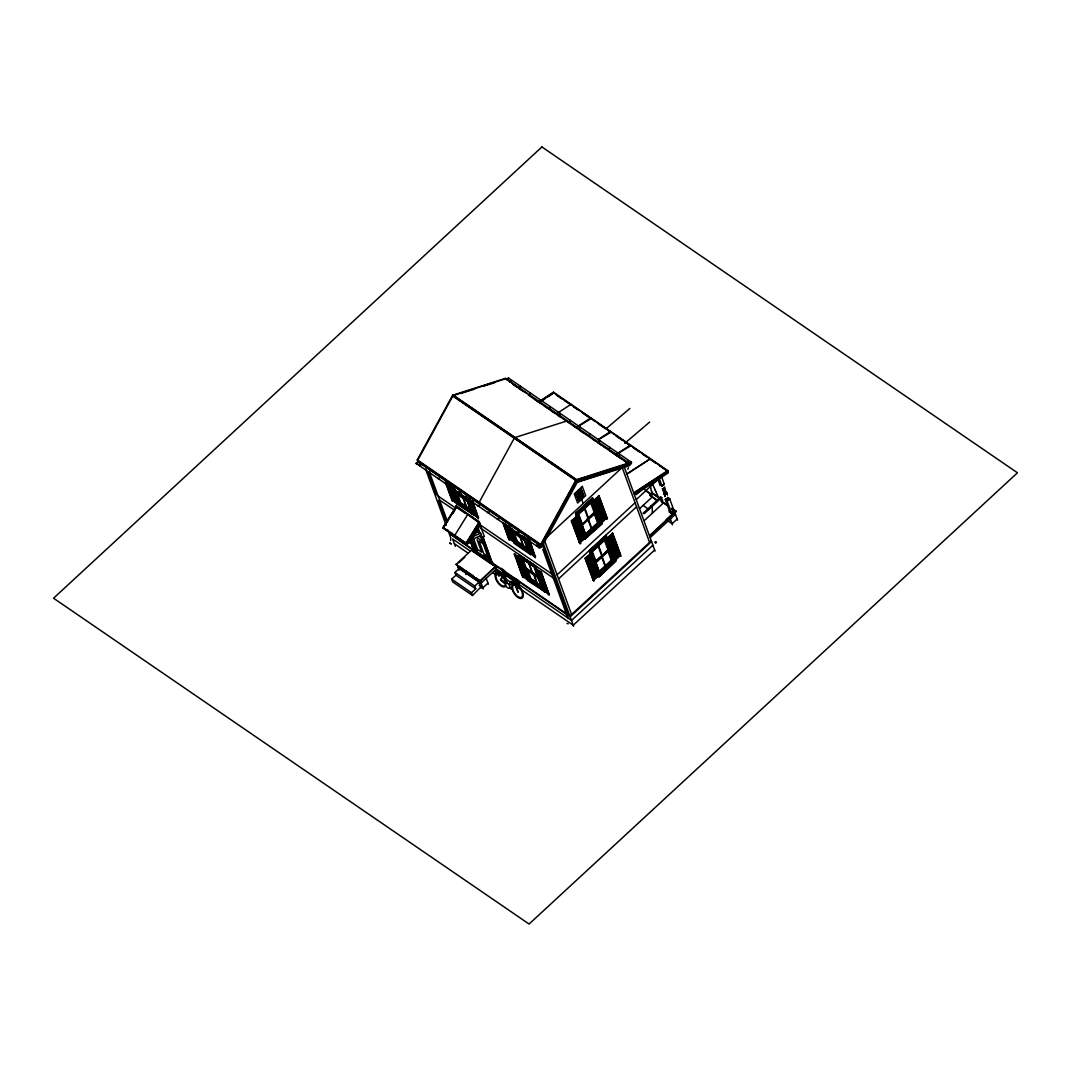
<?xml version="1.0" encoding="UTF-8"?>
<svg xmlns="http://www.w3.org/2000/svg" width="1071" height="1071" viewBox="0 0 1071 1071"><rect width="100%" height="100%" fill="white"/><g stroke="black" fill="none" stroke-linecap="round" stroke-linejoin="round"><path stroke-width="1.5" d="M509.689 381.959L511.175 381.075L510.305 382.387M626.923 462.297C627.539 459.646 629.989 463.194 627.137 462.578M661.115 484.574L661.396 485.404M663.016 489.581L662.962 490.411M663.177 490.023L664.569 494.467M664.114 493.142L664.14 494.4M664.248 493.53L665.158 496.502M664.676 487.104L664.248 488.363M665.037 496.516L665.051 495.953M665.185 490.197L664.395 487.412L664.1 488.309M666.898 494.106L666.791 492.888M671.758 508.444L674.877 511.282L672.026 513.919L671.624 512.313L669.455 510.827L669.228 512.005L672.026 513.919L666.738 500.344M621.167 556.157L620.31 556.103M478.509 518.819L476.769 516.503M547.442 592.973L548.191 594.07L548.834 593.615M549.169 595.289L548.245 593.963M666.59 493.182L664.917 489.42M450.57 540.507L450.784 537.963L447.919 530.118M456.795 503.183L474.212 515.124L457.197 504.28L457.076 502.915L458.522 503.906L460.356 502.286L457.25 493.851M530.065 551.137L530.667 554.631L514.16 543.318L509.127 528.512M530.667 554.631L530.56 553.265M544.871 591.607L527.856 580.75L518.752 554.791L535.473 565.903L539.342 576.493M544.255 590.697L544.363 592.062M627.82 469.299L628.423 467.706M452.591 395.52L575.796 480.317L452.779 396.029L452.846 394.985L576.452 479.701L452.846 394.985M417.275 459.847L452.631 395.253L505.445 378.371L629.293 463.234L629.708 465.55L577.269 482.311L541.846 546.732L418.011 461.869L417.275 459.847L541.109 544.711L541.846 546.732M514.281 438.173L479.192 502.286L480.25 503.999M540.694 544.429L576.064 479.835L628.878 462.953M541.109 544.711L576.466 480.116L629.293 463.234M580.442 542.488L580.884 541.35M594.151 579.92L594.579 578.782M606.507 518.391L606.146 517.735L605.664 518.418M442.818 527.829L456.099 506.422L479.42 522.407L466.139 543.8L442.818 527.829L443.755 528.284M443.233 528.11L456.514 506.703M453.14 513.156L454.84 510.398L439.632 500.103M465.738 543.519L479.005 522.113M466.38 543.921L479.527 522.715M467.84 542.314L478.724 524.777M467.076 544.269L479.875 523.639L479.152 521.671L455.831 505.686L456.206 506.73L443.059 527.936L467.076 544.269L466.139 543.8M663.257 484.761L662.454 485.498M664.582 493.035L664.422 494.079L664.663 493.356M665.024 494.708L666.443 494.213L666.042 492.901M666.59 498.417L666.577 499.755L667.715 499.862L668.572 498.577L667.742 498.015M663.672 484.976L664.315 484.199L661.356 476.126M665.934 498.671L665.292 499.447L669.857 511.925L672.026 513.411L674.877 511.282L673.954 510.238L671.624 512.313L671.678 513.009L674.543 510.358M665.921 499.769L665.292 499.447L667.461 500.933L668.103 500.157M581.098 489.728L576.466 494.012M581.312 490.277L576.667 494.574M581.513 490.826L576.867 495.123M581.714 491.375L577.068 495.672M581.914 491.937L577.269 496.221M582.115 492.486L577.47 496.77M582.316 493.035L577.671 497.319M582.517 493.584L577.871 497.868M582.718 494.133L578.072 498.417M582.919 494.682L578.273 498.979M583.119 495.23L578.474 499.528M481.174 588.126L478.978 582.142L459.164 568.567L454.921 572.476L455.925 575.234L451.694 579.143L452.698 581.901L472.512 595.476L480.799 587.122M468.656 502.66L473.583 505.74M468.924 503.397L473.864 506.61L477.305 515.927M472.378 512.848L477.104 516.128M472.954 501.697L478.255 517.695L471.829 513.678L465.965 496.127M525.62 541.698L530.547 544.778M525.888 542.435L531.029 546.197M530.814 545.514L534.282 554.965M529.342 551.886L534.068 555.166M529.931 540.735L535.219 556.733L528.793 552.716L529.328 552.074L523.491 536.638L529.208 552.315M592.477 501.523L599.024 495.753L607.016 517.588L600.898 523.625L592.477 501.523L600.898 523.625M592.906 501.79L599.024 495.753M593.87 502.165L598.555 497.546M598.716 497.56L594.017 502.179L597.471 511.63L602.17 507.011L598.502 497.426M594.07 502.714L598.756 498.095M594.271 503.263L598.957 498.644M594.472 503.825L599.171 499.193M594.673 504.374L599.372 499.742M594.874 504.923L599.573 500.291M595.074 505.472L599.773 500.84M595.275 506.021L599.974 501.402M595.476 506.57L600.175 501.951M595.677 507.119L600.376 502.5M595.878 507.667L600.577 503.049M534.509 568.313L541.337 571.927L548.928 594.164L542.502 590.148L534.509 568.313L540.935 572.329L548.928 594.164M596.078 508.23L600.777 503.598M596.293 508.779L600.978 504.146M596.493 509.327L601.179 504.695M535.861 569.678L540.801 572.891L544.242 582.209M596.694 509.876L601.38 505.244M596.895 510.425L601.581 505.807M597.096 510.974L601.782 506.355M597.605 512.366L602.223 507.614M597.805 512.915L602.491 508.283M598.006 513.464L602.692 508.832M598.207 514.013L602.893 509.394M598.408 514.562L603.093 509.943M598.609 515.111L603.294 510.492M598.809 515.66L603.495 511.041M599.01 516.222L603.696 511.59M599.211 516.771L603.897 512.139M599.412 517.32L604.098 512.688M599.613 517.869L604.298 513.237M599.814 518.418L604.513 513.799M600.014 518.966L604.713 514.348M539.315 579.13L544.041 582.41M600.215 519.515L604.914 514.897M539.583 579.866L544.537 583.079L547.977 592.397M600.416 520.064L605.115 515.446M600.617 520.613L605.316 515.994M600.818 521.175L605.517 516.543M600.992 521.684L605.891 517.199L602.438 507.748M600.47 523.358L606.588 517.32L598.595 495.485M547.776 592.598L543.051 589.318M606.173 538.954L612.719 533.184L620.711 555.032L614.593 561.057L606.173 538.954L614.593 561.057M606.601 539.222L612.719 533.184M607.565 539.61L612.264 534.978M612.411 534.991L607.712 539.623L611.18 549.075L615.865 544.443L612.197 534.857M607.766 540.159L612.465 535.527M607.967 540.708L612.666 536.076M608.167 541.257L612.866 536.625M608.368 541.806L613.067 537.187M608.582 542.354L613.268 537.736M608.783 542.903L613.469 538.285M608.984 543.452L613.67 538.833M609.185 544.014L613.87 539.382M609.386 544.563L614.071 539.931M609.586 545.112L614.272 540.48M609.787 545.661L614.473 541.029M609.988 546.21L614.674 541.591M610.189 546.759L614.874 542.14M610.39 547.308L615.075 542.689M610.59 547.857L615.276 543.238M610.791 548.419L615.477 543.787M615.986 545.179L611.3 549.798L614.901 559.249L619.6 554.631L615.919 545.045M611.447 549.798L616.133 545.179M611.501 550.347L616.186 545.728M611.702 550.896L616.387 546.277M611.902 551.445L616.588 546.826M612.103 551.993L616.802 547.375M612.304 552.556L617.003 547.924M612.505 553.105L617.204 548.472M612.706 553.653L617.405 549.021M612.907 554.202L617.606 549.584M613.107 554.751L617.806 550.133M613.308 555.3L618.007 550.681M613.509 555.849L618.208 551.23M613.723 556.398L618.409 551.779M613.924 556.96L618.61 552.328M614.125 557.509L618.81 552.877M614.326 558.058L619.011 553.426M614.526 558.607L619.212 553.975M614.165 560.789L620.283 554.765L612.291 532.916M417.931 460.891L418.132 461.44A1.513 0.857 -55.6 0 1 417.436 463.315A1.513 0.857 -55.6 0 1 416.043 463.382L418.132 461.44L541.176 545.715A1.513 0.857 -55.6 0 1 540.44 547.602A1.513 0.857 -55.6 0 1 539.048 547.669L416.043 463.382M506.128 379.388L508.457 377.983L631.462 462.27A1.513 0.857 -55.6 0 1 630.739 464.171A1.513 0.857 -55.6 0 1 629.346 464.238L528.217 394.931M429.899 469.098L430.1 469.647A1.513 0.857 -55.6 0 1 429.404 471.521A1.513 0.857 -55.6 0 1 428.012 471.575L428.039 471.561M520.399 386.216L520.426 386.189A1.513 0.857 -55.6 0 1 518.846 388.505M437.945 478.349L437.919 478.376A1.513 0.857 -55.6 0 0 439.311 478.309A1.513 0.857 -55.6 0 0 440.034 476.408M530.306 393.003L530.332 392.977A1.513 0.857 -55.6 0 1 528.525 395.266M447.825 485.163L447.852 485.136A1.513 0.857 -55.6 0 0 449.218 485.096A1.513 0.857 -55.6 0 0 449.94 483.195M540.212 399.791L540.239 399.764A1.513 0.857 -55.6 0 1 539.516 401.665A1.513 0.857 -55.6 0 1 538.124 401.719L540.601 403.419M553.761 392.977L553.493 392.24L539.864 401.17M466.943 500.974L455.055 492.834L455.684 492.245L460.972 495.86M457.732 491.95L457.759 491.924A1.513 0.857 -55.6 0 0 459.124 491.884A1.513 0.857 -55.6 0 0 459.847 489.983L459.82 490.009M550.119 406.578L550.146 406.552A1.513 0.857 -55.6 0 1 548.847 408.814M452.765 499.755L452.39 500.411M469.526 496.248L469.727 496.797A1.513 0.857 -55.6 0 1 469.031 498.671A1.513 0.857 -55.6 0 1 467.639 498.738L467.666 498.711M557.737 414.745L560.414 416.994M560.026 413.366L560.053 413.339A1.513 0.857 -55.6 0 1 558.486 415.668M564.43 400.608L571.312 404.999L571.044 404.262L557.402 413.192M477.546 505.525L477.572 505.499A1.513 0.857 -55.6 0 0 478.938 505.458A1.513 0.857 -55.6 0 0 479.661 503.571M569.933 420.153L569.959 420.127A1.513 0.857 -55.6 0 1 568.152 422.416M473.596 514.227L473.703 515.593M577.55 428.333L574.029 426.338M487.452 512.313L487.479 512.286A1.513 0.857 -55.6 0 0 488.845 512.246A1.513 0.857 -55.6 0 0 489.567 510.358M579.839 426.941L579.866 426.914A1.513 0.857 -55.6 0 1 578.862 429.043M594.874 421.479L590.857 417.837L577.215 426.78M497.359 519.1L497.386 519.074A1.513 0.857 -55.6 0 0 498.751 519.033A1.513 0.857 -55.6 0 0 499.474 517.146L499.447 517.173M589.746 433.728L589.773 433.701A1.513 0.857 -55.6 0 1 588.474 435.977M471.173 539.878L481.589 535.152L480.852 533.171L473.369 536.343L472.338 535.634M456.085 564.39L471.776 549.905L495.712 566.305L480.263 581.446L456.085 564.39L480.263 581.446M458.736 562.811L464.774 557.228M456.741 565.314L462.605 568.661M473.074 551.538L473.302 549.851L473.074 551.538L492.888 565.113L493.115 563.426L492.888 565.113M475.752 551.565L477.264 550.173M477.358 550.454L475.885 551.819L471.253 539.182M509.153 523.411L509.354 523.96A1.513 0.857 -55.6 0 1 508.658 525.834A1.513 0.857 -55.6 0 1 507.266 525.888L507.293 525.861M599.653 440.516L599.68 440.502A1.513 0.857 -55.6 0 1 598.957 442.39A1.513 0.857 -55.6 0 1 597.564 442.457L597.591 442.43M465.724 574.444L467.759 572.57M525.232 540.909L512.018 531.859L512.661 531.27M508.832 539.543L509.461 540.079L509.729 538.793M607.27 448.695L603.749 446.701M517.199 532.648L517.173 532.675A1.513 0.857 -55.6 0 0 518.565 532.622A1.513 0.857 -55.6 0 0 519.288 530.721M609.56 447.303L609.586 447.29A1.513 0.857 -55.6 0 1 608.582 449.405M514.04 541.939L515.486 542.93L517.32 541.324L513.906 532.407M480.036 580.803L495.712 566.305M472.512 595.476L471.508 592.732L475.738 588.809L474.734 586.051L478.978 582.142M528.967 536.986L529.168 537.535A1.513 0.857 -55.6 0 1 528.472 539.409A1.513 0.857 -55.6 0 1 527.079 539.463L527.106 539.436M576.653 492.727L578.353 491.161M579.197 490.384L581.299 489.099L583.722 495.699L578.635 500.398L575.81 493.517L578.635 500.398M576.211 493.798L581.299 489.099M619.466 454.104L619.493 454.077A1.513 0.857 -55.6 0 1 618.77 455.965A1.513 0.857 -55.6 0 1 617.378 456.032M496.382 568.955L481.12 583.066L458 567.215M487.948 583.133L482.86 587.832L479.152 585.288M578.22 500.117L583.307 495.418L580.897 488.818M522.22 557.429L521.457 558.138L529.516 580.161L542.756 589.184M545.407 538.472L622.197 467.518L649.588 542.395M540.935 545.179L539.048 547.669M576.559 516.436L575.448 513.411L592.611 497.881L575.663 513.558L578.648 521.724M629.373 464.212L631.462 462.27M575.796 513.919L592.745 498.256M579.639 542.877L571.646 521.042L578.34 515.405L571.258 520.734L579.639 542.877L586.332 537.254L577.738 514.241L591.754 501.335L600.135 523.839L601.621 522.474L602.317 523.759L584.86 539.101L595.757 529.034M576.466 515.753L593.428 500.09M539.57 577.764L538.927 578.353L525.714 569.303L526.356 568.714M523.264 576.452C522.287 574.739 522.822 578.099 523.424 576.225M539.342 577.256L535.473 565.903M586.881 519.248L593.669 512.982M582.048 525.446L595.61 512.915L594.994 512.487L582.276 524L578.675 514.134L590.75 502.968L594.365 512.835M527.749 579.384L529.194 580.375L531.029 578.768L527.909 570.321M584.739 535.326L587.002 533.238M591.527 529.061L598.301 522.795L594.686 512.915M585.663 534.563L598.475 522.715M585.355 535.754L598.93 523.224L594.793 511.938M591.62 501.71L599.666 523.732L586.105 536.263L578.045 514.254M591.728 501.322L599.947 523.719L586.145 536.772M584.659 538.137L601.902 522.675M636.241 494.682L641.087 490.197M636.348 499.488L660.365 477.291M634.032 493.718L667.902 471.508L667.849 470.584L634.969 492.098M557.081 574.832L635.09 502.754M558.567 578.862L636.562 506.797M590.817 555.38L589.157 550.842L606.32 535.326L589.358 550.989L590.161 553.185L607.123 537.522M644.434 520.506L662.521 503.798L662.427 500.184L652.266 492.861L649.936 495.016L657.728 500.639M589.492 551.351L606.454 535.687M652.266 492.861L650.124 495.619L656.617 500.318M661.463 485.926L664.315 484.199L663.699 483.878M593.347 580.308L585.355 558.473L592.049 552.85L584.967 558.178L593.347 580.308L600.041 574.685L591.446 551.672L605.463 538.767M639.507 508.738L651.623 497.546M659.16 498.135L660.646 496.757L661.704 497.56L661.784 500.773L662.427 500.184M643.055 513.304L659.16 498.43M661.704 497.56L644.113 513.812M596.065 560.856L600.577 556.679M605.102 552.502L608.489 549.369L607.873 548.941L612.01 560.227L607.485 564.417M608.06 550.266L595.556 561.565L599.171 571.419L611.26 560.253L607.645 550.4M598.515 559.33L595.128 562.462L595.744 562.877L609.319 550.347L608.689 549.918L601.915 556.184M667.461 500.933L669.683 498.885L668.96 498.283M599.358 571.994L612.184 560.146M599.064 573.186L612.625 560.655L607.659 547.107M605.182 539.061L613.375 561.164L599.8 573.708L591.754 551.685M613.629 561.137L605.436 538.753L613.656 561.164L599.64 574.069L598.354 575.582L599.064 576.867L615.999 561.204L615.316 559.905M598.649 575.77L615.638 560.146M599.05 576.881L607.029 568.701M609.453 566.465L613.094 563.105M666.189 519.756L674.596 511.992L677.582 520.158M649.923 535.259L676.029 511.135L671.932 508.323M650.151 535.902L676.029 511.135M650.217 537.588L675.44 514.281M651.288 540.828L569.892 616.039L451.011 534.576L474.507 551.23M651.556 541.565L570.16 616.776L488.175 560.588M677.18 519.06L672.093 523.759L668.384 521.202M652.895 545.233L571.512 620.444L494.989 568.005M654.649 549.999L573.253 625.21L498.122 573.735L496.435 575.301L492.714 572.757M606.213 428.641L629.855 408.453M624.781 443.287L649.669 422.041M452.846 491.991L448.388 488.496M445.335 482.285L451.614 499.434L457.437 503.999L451.882 498.872L448.428 489.42L453.127 492.861M456.581 502.179L453.113 492.727M505.351 527.534L509.823 531.029M505.619 528.257L510.104 531.899L513.545 541.216M509.073 537.709L514.843 542.662L508.578 538.472L502.861 522.876M508.578 538.472L503.196 522.447M514.281 554.068L520.56 558.259L528.097 580.469L522.273 575.903L514.281 554.068L520.118 558.634L528.097 580.469M519.837 559.196L515.365 555.702L519.837 559.196L523.518 568.46M519.047 564.966L523.291 568.647M519.315 565.702L524 569.879M572.704 521.457L577.965 517.173L581.419 526.624L576.104 530.788M576.292 530.935L572.838 521.483L577.965 517.173M572.905 522.005L578.032 517.695M573.105 522.554L578.233 518.244M573.306 523.103L578.434 518.792M573.507 523.652L578.635 519.341M573.708 524.201L578.835 519.89M573.909 524.763L579.05 520.439M574.11 525.312L579.25 520.988M574.31 525.861L579.451 521.537M574.511 526.41L579.652 522.099M523.786 569.196L527.24 578.648M574.712 526.959L579.853 522.648M574.913 527.508L580.054 523.197M575.114 528.057L580.254 523.746M575.314 528.605L580.455 524.295M575.529 529.168L580.656 524.844M575.729 529.717L580.857 525.392M522.782 575.154L527.026 578.835M575.93 530.265L581.058 525.941M522.273 575.903L514.736 553.694M581.687 527.347L585.154 536.799L580.013 541.123L576.559 531.671L581.499 527.2M576.64 532.193L581.767 527.883M576.841 532.756L581.968 528.431M577.041 533.304L582.169 528.98M577.242 533.853L582.37 529.529M577.443 534.402L582.57 530.091M577.644 534.951L582.771 530.64M577.845 535.5L582.972 531.189M578.045 536.049L583.173 531.738M578.246 536.598L583.374 532.287M578.447 537.16L583.575 532.836M578.648 537.709L583.775 533.385M578.849 538.258L583.976 533.934M579.05 538.807L584.177 534.483M579.25 539.356L584.391 535.045M579.451 539.904L584.592 535.594M579.652 540.453L584.793 536.143M579.25 542.569L585.944 536.946M586.399 558.888L591.54 554.577M591.661 554.604L595.128 564.056L589.987 568.366L586.533 558.915L591.473 554.457M586.6 559.437L591.741 555.126M586.801 559.986L591.942 555.675M587.002 560.548L592.143 556.224M587.203 561.097L592.343 556.773M587.403 561.646L592.544 557.322M587.604 562.195L592.745 557.884M587.805 562.744L592.946 558.433M588.019 563.292L593.147 558.982M588.22 563.841L593.347 559.531M588.421 564.39L593.548 560.079M588.622 564.953L593.749 560.628M588.822 565.501L593.95 561.177M589.023 566.05L594.151 561.726M589.224 566.599L594.351 562.288M589.425 567.148L594.552 562.837M589.626 567.697L594.753 563.386M590.134 569.089L595.195 564.631M590.335 569.638L595.463 565.314M590.536 570.187L595.663 565.863M590.737 570.736L595.864 566.425M590.938 571.285L596.065 566.974M591.138 571.834L596.266 567.523M591.339 572.383L596.467 568.072M591.54 572.931L596.681 568.621M591.741 573.494L596.882 569.17M591.942 574.043L597.083 569.718M592.143 574.591L597.283 570.267M592.343 575.14L597.484 570.83M592.544 575.689L597.685 571.379M592.745 576.238L597.886 571.927M592.946 576.787L598.087 572.476M593.16 577.336L598.287 573.025M593.361 577.898L598.488 573.574M593.521 578.407L598.85 574.243L595.396 564.792M592.959 580.013L599.653 574.377M657.955 479.393L659.923 484.775L662.092 486.261L662.829 485.752M668.947 499.381L669.683 498.885L674.248 511.362L673.954 510.238M539.931 401.371L553.56 392.428M541.35 400.701L553.546 392.709L667.487 470.785L668.25 472.86L635.732 494.186M541.364 401.156L545.434 398.492M548.138 396.712L552.208 394.048M577.149 427.048L590.911 418.761M598.394 439.458L610.671 431.412L610.939 432.149M598.328 439.739L610.738 432.336L608.087 430.529M616.856 453.93L630.484 444.987L630.551 445.911L618.141 453.328M627.124 473.77L650.365 458.749M627.111 474.011L650.151 458.897M635.183 492.232L667.916 470.785L553.493 392.24M635.183 492.687L667.902 471.508M664.81 490.13L663.123 490.357M669.455 510.827L671.678 513.009M466.688 543.519L469.058 543.292L480.236 525.272L479.313 524.629M474.292 533.666L478.791 531.752M567.001 623.429L568.206 623.817M505.86 378.665L453.046 395.547L417.543 460.584L541.377 545.447L576.734 480.852L629.561 463.971M460.664 393.512L474.654 389.041M483.972 386.055L494.842 382.588M514.95 437.557L567.376 420.809L567.643 421.532M577.028 481.95L622.197 467.518M481.12 536.183L479.674 536.504L481.749 537.923L484.36 536.517L479.406 523.009L467.759 514.415L454.479 535.821L455.336 535.741M663.632 488.724L662.333 488.617M664.435 490.879L663.003 490.023M509.247 539.423L508.939 538.485L509.568 539.021M664.582 489.608L665.265 489.782M666.43 492.406L665.774 492.191L666.992 493.423M665.814 492.606L666.564 492.807M664.368 494.481L665.118 494.655M664.515 494.882L665.238 495.097L663.953 493.865M514.535 581.325C519.703 580.964 509.046 574.404 515.245 583.815L515.807 583.949A8.434 4.19 57.5 0 1 523.264 596.065A8.434 4.19 57.5 0 1 514.508 594.03A8.434 4.19 57.5 0 1 514.455 583.628L514.361 582.463L509.18 585.449L511.309 588.983L509.542 587.336A2.758 1.366 57.5 0 1 508.136 588.126A2.758 1.366 57.5 0 1 506.074 585.77L505.9 586.172A8.434 4.19 57.5 0 1 498.617 583.668A8.434 4.19 57.5 0 1 495.297 573.721A8.434 4.19 57.5 0 1 502.004 574.484L502.835 575.408L503.959 573.293L501.375 568.313L505.151 571.472L503.892 571.245L504.495 573.413L513.611 579.639L513.237 577.604L518.404 580.455L518.94 583.615L518.177 581.258L516.624 582.798L514.656 581.821M668.143 497.72L667.514 497.399L669.683 498.885M593.803 502.045L592.41 497.747M597.538 512.233L601.206 521.818M607.498 539.489L606.106 535.179M470.517 500.05L468.054 498.51L470.892 506.061M467.023 498.296L471.95 501.375M467.224 498.845L472.15 501.924M467.425 499.394L472.351 502.473M467.625 499.943L472.552 503.022M467.826 500.505L472.753 503.584M468.027 501.054L472.954 504.133M468.228 501.603L473.154 504.682M468.429 502.152L473.355 505.231M523.786 536.785L528.713 539.864M523.987 537.334L528.913 540.413M524.188 537.883L529.114 540.962M469.138 504.093L474.065 507.172M524.388 538.432L529.315 541.511M524.589 538.981L529.516 542.06M469.339 504.642L474.266 507.721M524.79 539.53L529.717 542.609M469.54 505.191L474.466 508.27M469.741 505.74L474.667 508.819M524.991 540.079L529.917 543.158M525.192 540.641L530.118 543.72M469.941 506.288L474.868 509.368M470.142 506.837L475.082 509.916M525.392 541.19L530.332 544.269M470.343 507.386L475.283 510.465M470.544 507.935L475.484 511.014M525.901 542.569L530.828 545.648M470.745 508.497L475.685 511.577M470.959 509.046L475.885 512.125M526.303 543.666L531.229 546.745M471.16 509.595L476.086 512.674M526.504 544.215L531.444 547.294M471.36 510.144L476.287 513.223M526.704 544.778L531.644 547.857M471.561 510.693L476.488 513.772M526.905 545.326L531.845 548.406M471.762 511.242L476.689 514.321M527.106 545.875L532.046 548.954M471.963 511.791L476.89 514.87M527.32 546.424L532.247 549.503M472.164 512.34L477.09 515.419M527.521 546.973L532.448 550.052M527.722 547.522L532.648 550.601M472.244 513.277L478.67 517.293M527.923 548.071L532.849 551.15M528.123 548.62L533.05 551.699M528.324 549.182L533.251 552.261M528.525 549.731L533.452 552.81M528.726 550.28L533.653 553.359M528.927 550.829L533.853 553.908M529.128 551.378L534.054 554.457M530.493 553.118L535.634 556.331M536.076 570.361L541.002 573.44M536.276 570.91L541.203 573.989M536.477 571.459L541.404 574.538M536.678 572.021L541.605 575.1M536.879 572.57L541.806 575.649M537.08 573.119L542.006 576.198M537.281 573.668L542.207 576.747M537.481 574.217L542.408 577.296M537.682 574.766L542.609 577.845M537.883 575.314L542.823 578.394M538.084 575.863L543.024 578.942M538.285 576.426L543.225 579.505M538.499 576.974L543.425 580.054M538.7 577.523L543.626 580.602M538.9 578.072L543.827 581.151M539.101 578.621L544.028 581.7M539.811 580.562L544.737 583.641M540.012 581.111L544.938 584.19M540.212 581.66L545.139 584.739M540.413 582.209L545.34 585.288M540.614 582.758L545.541 585.837M540.815 583.307L545.741 586.386M541.016 583.856L545.942 586.935M541.216 584.405L546.143 587.484M541.417 584.967L546.344 588.046M541.618 585.516L546.545 588.595M541.819 586.065L546.745 589.144M542.02 586.613L546.946 589.693M542.221 587.162L547.147 590.241M542.421 587.711L547.348 590.79M542.622 588.26L547.549 591.339M542.823 588.809L547.75 591.888M544.188 590.549L549.329 593.762M556.438 395.132L561.766 398.787M573.748 406.993L577.711 409.711M582.985 413.326L588.274 416.954M598.836 424.196L605.45 428.721M616.012 435.964L622.626 440.489M625.263 442.296L629.226 445.014M633.189 447.732L639.789 452.257M642.439 454.064L646.402 456.781M650.365 459.486L655.693 463.154M659.696 465.885L666.363 470.464M526.798 393.512L505.445 378.371M512.982 384.502L516.972 387.233M518.324 388.117L523.264 391.544M534.402 399.175L536.879 400.875M544.309 405.963L546.786 407.663M550.507 410.206L554.216 412.75M580.228 430.569L583.936 433.126M592.611 439.056L595.088 440.757M598.796 443.3L601.273 445M609.948 450.945L621.367 458.763M624.032 460.584L628.021 463.328M644.608 489.594L651.436 494.28M661.008 500.826L667.835 505.512M646.215 491.174L650.311 493.985M661.235 501.469L666.711 505.217M671.678 508.765L676.27 511.777M673.03 509.997L674.877 511.282M599.666 523.732L598.207 522.728L594.981 513.919M605.316 539.155L604.566 538.633L605.597 541.457M613.375 561.164L611.902 560.16L604.446 540.4L592.37 551.565L595.985 561.432M579.973 542.274L580.763 543.399L580.107 543.907M455.483 491.696L464.734 498.028M512.447 530.721L525.66 539.771M463.609 497.667L467.572 500.385M517.936 534.898L521.898 537.615M467.652 500.545L455.898 492.486L454.345 488.256M524.616 539.57L512.862 531.511L511.831 528.699M460.343 502.312L471.12 509.796M517.306 541.337L529.114 549.57M471.508 511.121L459.62 502.982L456.005 493.102M528.472 550.159L516.583 542.006L512.969 532.14M458.709 503.731L472.365 513.036M509.689 526.316L515.673 542.769L529.328 552.074M513.759 542.221L530.265 553.533M456.701 507.453L465.537 513.504M438.159 496.06L456.045 508.323M479.433 524.348L553.734 575.261L542.207 543.733M480.919 528.391L555.22 579.304M518.752 554.791L535.259 566.104M518.886 555.153L535.393 566.465M521.189 557.817L534.831 567.121L542.328 588.193M519.555 556.987L536.062 568.313M475.845 529.583L478.764 531.457M476.006 529.904L478.63 531.537M526.156 568.166L530.118 570.883M532.756 572.69L538.044 576.305M538.325 577.015L526.557 568.955L522.943 559.089M477.09 537.642L482.459 541.324L480.785 536.732M531.029 578.768L534.991 581.473M540.266 585.101L542.917 586.908M530.881 578.809L542.81 587.002M542.167 587.591L530.279 579.451L526.664 569.571M543.024 589.505L529.382 580.201L521.216 557.79L529.194 580.375M527.454 579.652L543.961 590.964M465.483 542.515L467.545 543.934M445.255 528.82L467.01 543.666M483.597 555.193L487.653 557.964M473.409 550.119L493.222 563.694M481.348 555.903L485.444 558.714M475.029 551.86L478.991 554.564M481.629 556.385L485.591 559.089M488.242 560.909L493.517 564.524M471.883 550.173L495.819 566.586M472.418 550.829L471.776 549.905M492.821 564.805L495.953 566.947M470.517 551.23L452.618 538.981L455.309 546.317M454.372 543.747L468.134 553.172M465.323 570.522L473.476 576.104M476.193 577.979L480.692 581.044M454.921 572.476L474.734 586.051M455.925 575.234L475.738 588.809M451.694 579.143L471.508 592.732M606.052 518.163L606.909 519.315L607.458 518.632M652.453 493.463L662.44 500.679M643.135 505.378L648.959 509.595M590.067 568.955L593.722 578.554M505.74 524.362L507.975 526.115M503.718 523.157L508.176 526.664M503.919 523.706L508.377 527.213M504.12 524.255L508.578 527.762M504.321 524.817L508.792 528.311M504.521 525.366L508.993 528.86M504.722 525.915L509.194 529.409M504.923 526.463L509.394 529.958M505.124 527.012L509.595 530.506M505.833 528.954L510.305 532.448M506.034 529.502L510.506 532.997M448.575 484.775L450.811 486.529M506.235 530.051L510.706 533.545M446.54 483.57L449.9 486.194M506.436 530.6L510.907 534.094M447.865 485.002L451.212 487.626M506.637 531.149L511.108 534.657M446.955 484.681L451.413 488.175M506.837 531.698L511.309 535.205M447.156 485.23L451.614 488.724M507.038 532.247L511.51 535.754M447.357 485.779L451.815 489.273M507.239 532.809L511.71 536.303M447.558 486.328L452.016 489.822M507.44 533.358L511.911 536.852M447.758 486.877L452.216 490.384M507.641 533.907L512.112 537.401M447.959 487.425L452.431 490.933M507.841 534.456L512.313 537.95M448.16 487.974L452.631 491.482M508.042 535.005L512.514 538.499M508.256 535.554L512.714 539.061M508.457 536.102L512.915 539.61M448.428 489.42L452.899 492.914M508.658 536.651L513.116 540.159M448.869 489.916L453.328 493.41M449.07 490.464L453.542 493.959M508.859 537.214L513.317 540.708M449.271 491.013L453.743 494.521M449.472 491.562L453.943 495.07M449.673 492.111L454.144 495.619M449.874 492.673L454.345 496.168M450.074 493.222L454.546 496.716M450.275 493.771L454.747 497.265M450.476 494.32L454.947 497.814M450.677 494.869L455.148 498.363M450.878 495.418L455.349 498.925M451.078 495.967L455.55 499.474M451.279 496.516L455.751 500.023M451.48 497.078L455.951 500.572M451.681 497.627L456.152 501.121M451.895 498.176L456.353 501.67M515.807 556.197L520.265 559.691M516.008 556.746L520.466 560.24M516.209 557.295L520.667 560.789M516.409 557.844L520.867 561.338M516.61 558.393L521.082 561.887M516.811 558.942L521.282 562.449M517.012 559.49L521.483 562.998M517.213 560.039L521.684 563.547M517.413 560.602L521.885 564.096M517.614 561.15L522.086 564.645M517.815 561.699L522.287 565.193M518.016 562.248L522.487 565.742M518.217 562.797L522.688 566.291M518.418 563.346L522.889 566.854M518.618 563.895L523.09 567.402M518.819 564.444L523.291 567.951M519.328 565.836L523.799 569.33M519.73 566.934L524.201 570.441M519.93 567.483L524.402 570.99M520.131 568.032L524.603 571.539M520.332 568.594L524.803 572.088M520.533 569.143L525.004 572.637M520.747 569.692L525.205 573.186M520.948 570.241L525.406 573.735M521.149 570.789L525.607 574.284M521.349 571.338L525.807 574.846M521.55 571.887L526.008 575.395M521.751 572.436L526.209 575.944M521.952 572.998L526.423 576.493M522.153 573.547L526.624 577.041M522.353 574.096L526.825 577.59M522.554 574.645L527.026 578.139M522.728 575.529L528.552 580.094M651.114 505.873L652.172 506.703L652.346 513.196M659.923 484.775L660.646 485.364M584.94 538.338L585.368 539.436M664.756 488.978L665.037 490.96L663.069 490.638M666.363 492.794L667.554 495.083M663.565 491.147L662.521 489.112M522.568 577.055L523.13 577.537L522.943 576.854M451.908 500.585L452.471 501.067L452.337 500.264M593.816 581.339L594.244 580.201M452.605 499.983L451.975 499.447L452.176 500.103M652.908 484.976L652.239 483.65M653.069 485.324L653.538 486.368M653.698 486.703L654.783 489.126M654.943 489.474L655.412 490.505M656.028 491.884L655.358 490.545M656.188 492.232L657.273 494.641M657.433 494.989L658.531 497.399M658.678 497.747L659.254 499.18M672.026 513.411L671.624 512.393L672.026 513.919M659.134 478.175L662.092 486.261M670.352 518.98L672.494 524.857M623.884 465.952L655.05 551.096M620.203 555.822L619.359 555.862M593.95 512.955L597.551 522.822L585.476 533.987L581.861 524.121M581.647 499.34L583.2 503.557M584.927 508.35L588.528 518.217M598.622 545.795L602.237 555.662M588.541 519.529L591.728 528.204M602.25 556.96L605.423 565.649M584.498 508.752L588.113 518.605M598.194 546.183L601.808 556.05M587.698 518.739L591.299 528.605M601.393 556.17L604.995 566.037M577.925 514.16L586.332 537.254M591.62 551.592L600.041 574.685M594.927 561.9L598.542 571.78M592.892 560.655L594.539 565.127M596.895 572.008L598.555 576.533M544.751 541.123L571.593 614.473M543.613 544.229L573.654 626.307M554.229 576.613L568.246 614.901M542.783 549.316L568.018 618.288M528.94 539.57L535.219 556.733M528.418 539.717L530.346 544.978M541.002 581.018L542.662 585.556M524.549 536.839L526.182 541.324M540.975 581.74L542.622 586.212M534.697 567.161L542.836 589.519M522.514 535.554L528.793 552.716M520.211 536.825L523.398 545.514M533.478 573.092L537.093 582.945M519.81 536.544L522.983 545.233M533.505 573.989L536.678 582.664M518.083 533.318L518.953 535.687M529.034 563.252L532.648 573.119M517.239 531.859L518.538 535.406M528.619 562.971L532.233 572.838M522.742 558.834L524.295 563.065M509.957 526.222L512.018 531.859M521.59 558.018L525.714 569.303M509.93 526.544L515.82 542.716M509.488 526.517L515.486 542.93M509.14 527.066L514.843 542.662M509.689 529.248L511.898 535.299M518.953 554.591L520.064 557.616M526.142 574.243L527.802 578.768M508.123 525.874L514.401 543.037M507.667 525.955L509.595 531.216M471.976 500.545L478.255 517.695M471.454 500.679L473.382 505.94M495.538 566.666L499.059 576.305M483.141 537.455L492.285 563.199L482.579 536.678M494.682 570.522L496.301 574.926M482.017 536.611L491.067 561.338L476.207 551.15L471.682 538.793M467.585 497.801L468.67 500.786M471.95 509.742L473.047 512.728M481.026 535.46L490.638 562.061L480.959 535.634M478.268 528.431L480.116 533.478L478.054 532.073L476.983 529.141M466.902 498.109L471.789 511.577M465.55 496.529L471.829 513.678M463.248 497.801L466.434 506.476M462.833 497.52L466.019 506.195M460.677 493.102L461.976 496.649M460.276 492.821L461.574 496.368M477.037 539.556L481.669 552.221L477.546 549.396L473.422 538.137M457.491 494.869L460.222 502.339M473.449 541.297L476.274 549.021M452.993 487.185L455.055 492.834M452.725 487.292L458.843 503.691M486.207 578.367L488.349 584.231M452.511 487.479L458.522 503.906M471.026 538.967L475.363 551.592L470.812 539.155M452.176 488.028L457.879 503.624M451.159 486.836L457.437 503.999M450.704 486.917L452.631 492.178M470.624 541.257L473.703 550.467L469.714 539.543M451.48 497.506L445.777 481.896L448.16 488.684M480.277 580.763L483.262 588.93M429.364 472.043L447.571 521.778M451.534 532.608L452.658 535.701M428.266 472.418L436.499 494.936M438.548 500.518L445.911 520.64M425.548 468.978L446.192 525.419M457.156 564.926L459.071 570.16M650.418 486.836L650.057 485.725M650.726 488.001L650.365 486.89M651.422 490.612L651.677 491.83M651.73 491.776L652.266 493.825M652.574 494.989L652.212 493.865M650.673 488.055L651.369 490.665M535.46 557.79L533.733 555.541M508.457 377.983A1.513 0.857 -55.6 0 1 507.159 380.245M419.39 465.028C420.635 467.612 421.88 462.712 419.39 465.028M536.625 545.353C537.87 547.95 539.115 543.037 536.625 545.353M516.53 581.165L516.396 582.048L516.53 581.165M505.673 584.284L505.659 584.311A7.323 3.628 57.5 0 1 499.099 583.36A7.323 3.628 57.5 0 1 496.355 573.882L498.095 573.119L501.844 575.154L502.553 575.957L500.425 580.107L505.673 584.284M505.766 582.999L500.947 579.679L503.075 576.533L505.766 582.999M485.176 547.683L486.033 548.539L485.176 547.683M655.144 541.98C655.345 545.474 657.607 540.36 655.144 541.98M510.827 581.419C508.35 581.754 510.867 586.694 507.239 583.119L504.722 574.19L513.785 580.295L514.093 581.66L511.523 583.106L512.099 581.74L510.827 581.419M504.387 574.752L503.41 576.064L506.797 582.999L504.387 574.752M541.913 146.955L53.55 598.207L529.087 924.045L1017.45 472.793L541.913 146.955M582.316 486.435L574.27 493.878L577.617 503.062L585.676 495.619L582.316 486.435M449.766 543.091L451.212 543.867L449.766 543.091M518.069 592.049L514.87 584.619A7.323 3.628 57.5 0 0 513.625 591.446A7.323 3.628 57.5 0 0 520.961 597.498A7.323 3.628 57.5 0 0 520.921 589.612L515.593 584.779L518.069 592.049M483.235 543.8L479.098 540.975L483.731 553.64L487.867 556.465L483.235 543.8"/></g></svg>
